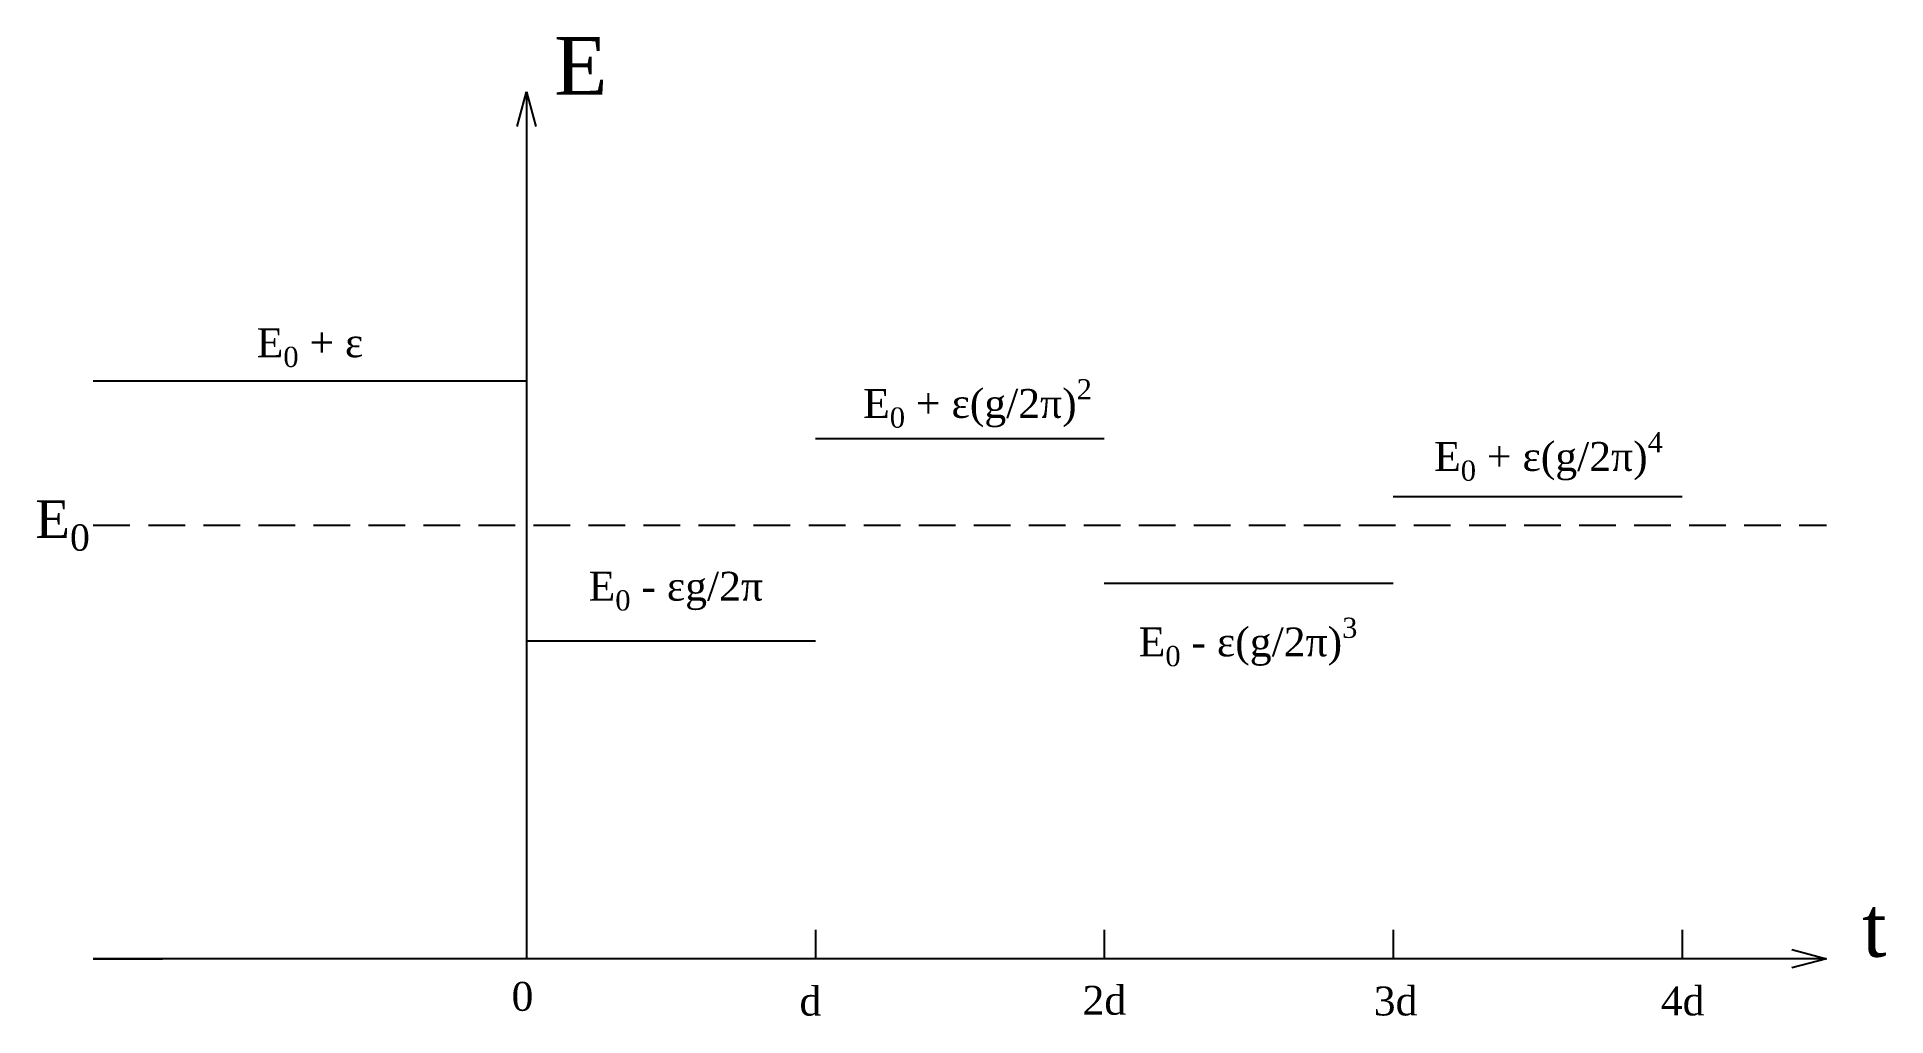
# Model space of a CAD drawing. Header units: millimetres. Extents: x -20 to 621, y -20 to 319.
import ezdxf
from ezdxf import colors
from ezdxf.entities.mleader import LeaderData, LeaderLine
from ezdxf.math import Vec2, Vec3

# ---------------------------------------------------------------- set-up
doc = ezdxf.new("R2010")
doc.units = ezdxf.units.MM
doc.linetypes.add('DASHED', pattern=[19.05, 12.7, -6.35])
doc.styles.get("Standard").update_dxf_attribs({"font": 'times.ttf'})

# ---------------------------------------------------------------- blocks, each defined once
blk = doc.blocks.new('_Open30')
at = {"color": 0, "linetype": 'ByBlock', "lineweight": -2}
for p, q in [((-1, 0.268), (0, 0)), ((0, 0), (-1, -0.268)), ((0, 0), (-1, 0))]:
    blk.add_line(p, q, dxfattribs=at)

msp = doc.modelspace()

# ---------------------------------------------------------------- linework, layer by layer
for p, q in [((0, 200), (150, 200)), ((250, 180), (350, 180)), ((450, 160), (550, 160)), ((350, 130), (450, 130)), ((150, 110), (250, 110)), ((250, 10), (250, 0)), ((350, 10), (350, 0)), ((450, 10), (450, 0)), ((550, 10), (550, 0))]:
    msp.add_line(p, q)
at = {"linetype": 'DASHED'}
msp.add_line((0, 150), (600, 150), dxfattribs=at)

# ---------------------------------------------------------------- texts
at = {"attachment_point": 1}
for s, width, heights, insert, char_height in [('E', 26.5632, [0], (159.54, 318.99), 20), ('\\A1;E{\\H0.7x;\\S^ 0;} + ε', 50, [24.4], (56.56, 218.17), 10), ('\\A1;E{\\H0.7x;\\S^ 0;} + ε(g/2π){\\H0.7x;\\S2^ ;}', 103.946, [24.4], (266.51, 200.57), 10), ('\\A1;E{\\H0.7x;\\S^ 0;\\H1.42857x; + ε(g/2π)\\H0.7x;\\S4^ ;\\H1.42857x;\\P}', 108.9913, [24.4], (464.18, 182.21), 10), ('\\A1;E{\\H0.7x;\\S^ 0;} - εg/2π', 83.3767, [24.4], (171.47, 133.91), 10), ('\\A1;E{\\H0.7x;\\S^ 0;\\H1.42857x; - ε(g/2π)\\H0.7x;\\S3^ ;\\H1.42857x;\\P}', 103.1698, [24.4], (361.9, 118.03), 10), ('t', 19.3554, [0], (612.4, 20.68), 20), ('0', 10, [0], (144.8, -8.04), 10), ('d', 10, [0], (244.47, -9.69), 10), ('2d', 10, [0], (342.47, -9.39), 10), ('3d', 10, [0], (443.28, -9.64), 10), ('4d', 10, [0], (542.67, -9.63), 10)]:
    msp.add_mtext_dynamic_manual_height_columns(s, width=width, gutter_width=12.5, heights=heights, dxfattribs=dict(at, insert=insert, char_height=char_height))
at = {"insert": (-20.07, 158.63), "char_height": 13, "width": 25.8673, "attachment_point": 1}
msp.add_mtext('\\A1;E{\\H0.7x;\\S^ 0;}', dxfattribs=at)

# ---------------------------------------------------------------- leaders
at = {"lineweight": 140}
ml = msp.add_multileader_mtext('Standard', dxfattribs=at)
ml.set_content('')
ml.set_leader_properties()
ml.set_arrow_properties(name='OPEN30')
ml.build(insert=Vec2(0, 0))
ml.multileader.update_dxf_attribs({"text_attachment_direction": 1, "arrow_head_size": 12})
ctx = ml.context
ctx.base_point, ctx.char_height, ctx.arrow_head_size, ctx.landing_gap_size, ctx.plane_origin = Vec3(150, 0), 12, 12, 6, Vec3(150, 0)
notes = []
notes.append((ctx, [(0, (1, 1, 0), (150, 0), (-1, 0), 24, [(0, [(150, 300)], 0, [])])]))
ctx.mtext, ml.multileader.dxf.content_type = None, 0
ml = msp.add_multileader_mtext('Standard', dxfattribs=at)
ml.set_content('')
ml.set_leader_properties()
ml.set_arrow_properties(name='OPEN30')
ml.build(insert=Vec2(0, 0))
ml.multileader.update_dxf_attribs({"text_attachment_direction": 1, "arrow_head_size": 12})
ctx = ml.context
ctx.base_point, ctx.char_height, ctx.arrow_head_size, ctx.landing_gap_size = Vec3(0, 0), 12, 12, 6
notes.append((ctx, [(0, (1, 1, 0), (0, 0), (1, 0), 24, [(0, [(600, 0)], 0, [])])]))
ctx.mtext, ml.multileader.dxf.content_type = None, 0
for ctx, leaders in notes:
    for number, flags, end, landing, length, lines in leaders:
        leader = LeaderData()
        leader.index, (leader.has_last_leader_line, leader.has_dogleg_vector, leader.attachment_direction) = number, flags
        leader.last_leader_point, leader.dogleg_vector, leader.dogleg_length = Vec3(end), Vec3(landing), length
        for number, points, colour, breaks in lines:
            line = LeaderLine()
            line.index, line.vertices, line.color, line.breaks = number, Vec3.list(points), colors.encode_raw_color(colour), breaks
            leader.lines.append(line)
        ctx.leaders.append(leader)

doc.saveas('drawing.dxf')
